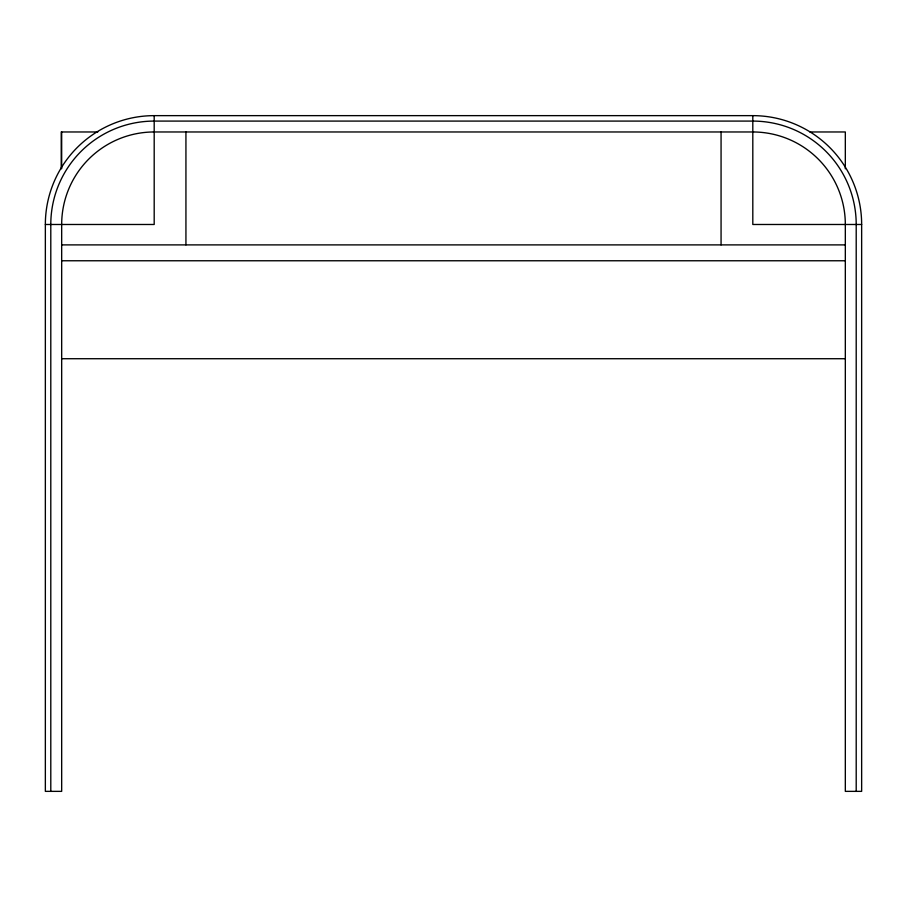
<?xml version="1.0" encoding="UTF-8"?>
<svg xmlns="http://www.w3.org/2000/svg" width="907" height="907" viewBox="0 0 907 907"><rect width="100%" height="100%" fill="white"/><g stroke="black" fill="none" stroke-linecap="round" stroke-linejoin="round"><path stroke-width="1.36" d="M154.19 131.969A92.514 92.514 0 0 0 61.676 224.483L61.676 791.358L45.35 791.358L45.35 224.483A108.84 108.84 0 0 1 154.19 115.642L752.81 115.642A108.84 108.84 0 0 1 861.65 224.483L861.65 791.358L845.324 791.358L845.324 224.483A92.514 92.514 0 0 0 752.81 131.969M97.82 131.969L61.223 131.969L61.223 168.668M153.453 131.969L753.547 131.969M809.894 131.969L845.324 131.969L845.324 168.815M45.35 224.483L154.19 224.483L154.19 115.642M861.65 224.483L752.81 224.483L752.81 115.642M61.676 244.89L845.324 244.89M61.676 260.762L845.324 260.762M61.676 358.719L845.324 358.719M856.208 791.358L856.208 224.483A103.398 103.398 0 0 0 752.81 121.085L154.19 121.085A103.398 103.398 0 0 0 50.792 224.483L50.792 791.358M721.065 131.969L721.065 244.89M185.935 131.969L185.935 244.89M61.676 131.969L61.676 168.668"/></g></svg>
